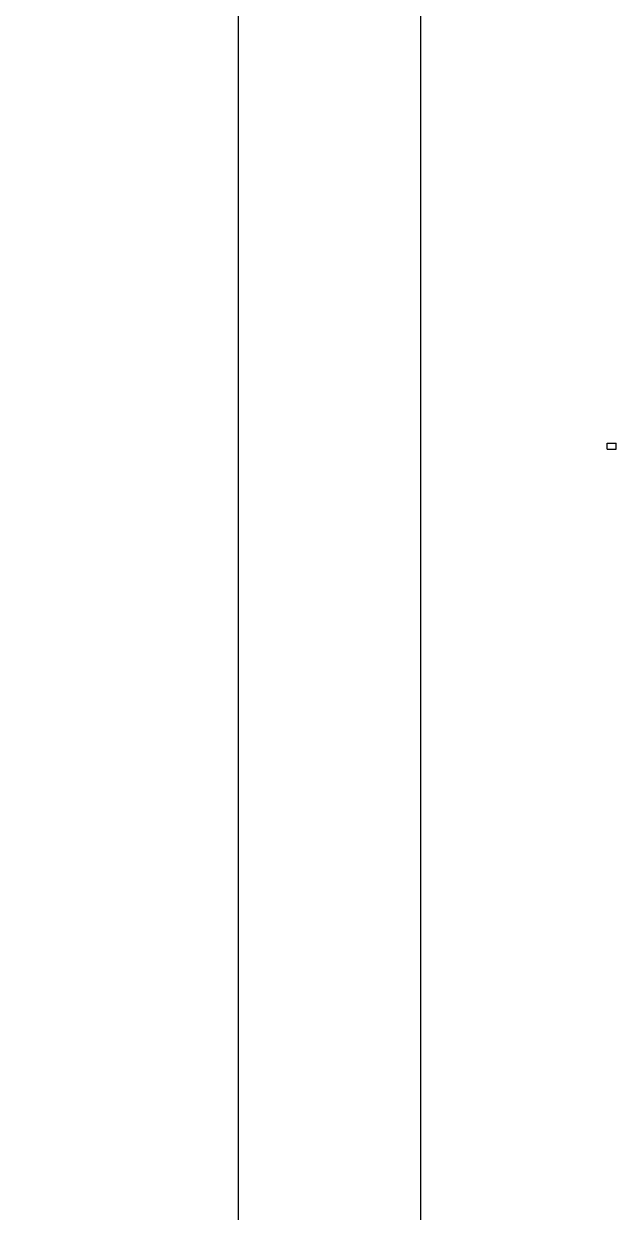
# Model space of a CAD drawing. Header units: millimetres. Extents: x 25083 to 52777, y 24772 to 45779.
# Drawn here: x 51804 to 52777, y 37749 to 39702 of the extents above; entities that cross this region are included whole.
import ezdxf

# ---------------------------------------------------------------- set-up
doc = ezdxf.new("R2010")
doc.units = ezdxf.units.MM
doc.linetypes.add('HIDDEN', pattern=[9.525, 6.35, -3.175])

msp = doc.modelspace()

# ---------------------------------------------------------------- linework, layer by layer
at = {"color": 7, "linetype": 'Continuous', "lineweight": 25}
for p, q in [((52762.353, 39002.558), (52762.353, 39012.558)), ((52762.353, 39012.558), (52777.353, 39012.558)), ((52762.353, 39002.558), (52777.353, 39002.558)), ((52777.353, 39002.558), (52777.353, 39012.558))]:
    msp.add_line(p, q, dxfattribs=at)
at = {"color": 7, "linetype": 'HIDDEN', "lineweight": 18}
msp.add_line((52777.353, 39002.558), (52777.353, 39012.558), dxfattribs=at)
at = {"color": 3}
for points in [[(25083.123, 45779.331), (52455.885, 45779.331), (52455.885, 24771.64), (25083.123, 24771.64)], [(25383.123, 45479.331), (52155.885, 45479.331), (52155.885, 25071.64), (25383.123, 25071.64)], [(43934.041, 45479.331), (52155.885, 45479.331), (52155.885, 35275.486), (43934.041, 35275.486)]]:
    msp.add_lwpolyline(points, close=True, dxfattribs=at)

doc.saveas('drawing.dxf')
